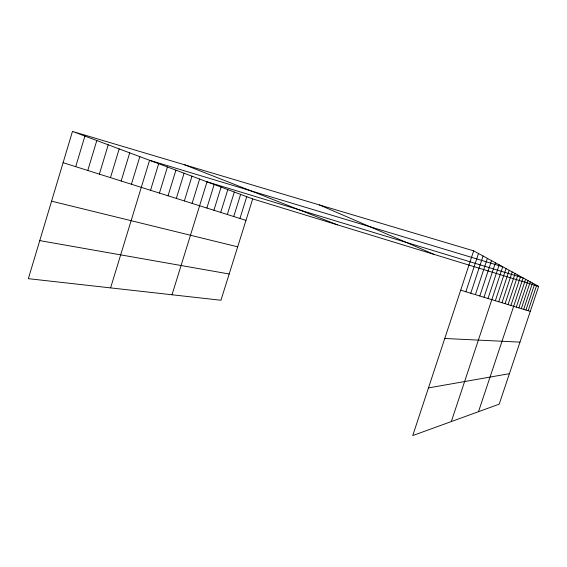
<?xml version="1.0" encoding="UTF-8"?>
<svg xmlns="http://www.w3.org/2000/svg" width="567" height="567" viewBox="0 0 567 567"><rect width="100%" height="100%" fill="white"/><g stroke="black" fill="none" stroke-linecap="round" stroke-linejoin="round"><path stroke-width="0.85" d="M72.47 131.424L28.35 278.68L220.946 300.248L252.698 198.918L72.47 131.424L473.658 250.855L538.65 286.399L499.194 404.165L412.748 435.576L473.658 250.855M75.709 166.67L84.901 136.08M87.786 170.476L96.808 140.538M99.367 174.133L108.226 144.812M110.48 177.634L119.183 148.915M121.154 181.008L129.715 152.856M131.424 184.247L139.829 156.648M110.586 287.887L149.568 160.291L502.738 266.759L451.325 421.557M150.531 190.271L158.668 163.7M159.433 193.078L167.442 166.989M168.03 195.792L175.912 170.157M176.33 198.407L184.091 173.226M184.353 200.938L191.993 176.181M192.107 203.383L199.634 179.044M172.021 294.769L207.026 181.809L523.143 277.922L478.498 411.685M206.87 208.046L214.177 184.488M213.901 210.265L221.109 187.082M220.712 212.412L227.821 189.598M227.317 214.496L234.327 192.036M233.724 216.516L240.635 194.396M239.94 218.472L246.758 196.692M465.861 291.736L478.491 253.499M470.759 293.224L483.063 256M475.401 294.642L487.4 258.368M479.81 295.988L491.525 260.629M484.005 297.264L495.445 262.769M488.01 298.483L499.18 264.81M495.352 300.723L506.04 268.567M498.733 301.757L509.201 270.296M501.972 302.743L512.228 271.947M505.077 303.685L515.127 273.535M508.06 304.592L517.905 275.059M510.924 305.471L520.577 276.519M516.317 307.116L525.616 279.269M518.862 307.888L527.99 280.573M521.314 308.632L530.28 281.82M523.681 309.355L532.484 283.032M525.956 310.05L534.61 284.195M528.161 310.723L536.666 285.314M428.461 387.913L509.407 373.674M444.769 338.478L519.982 342.128M39.754 240.606L229.174 273.989M51.576 201.172L237.679 246.829M252.698 198.918L538.65 286.399M460.702 290.162L530.287 311.368M63.1 162.694L245.972 220.379M184.7 164.834L337.386 224.823M319.412 204.935L434.074 254.406"/></g></svg>
